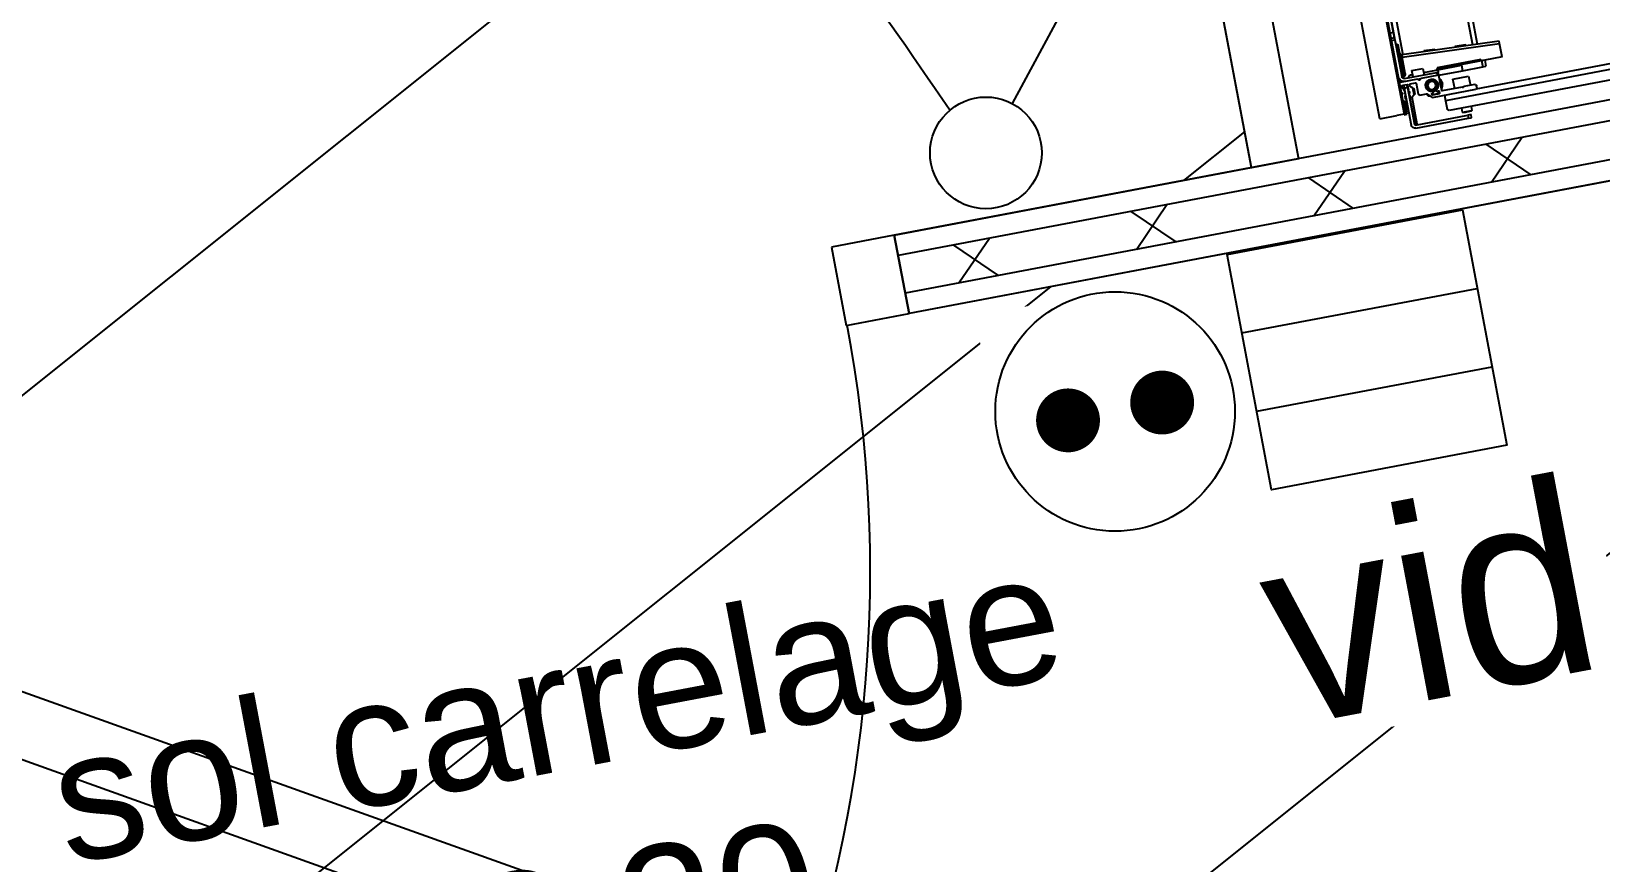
# Model space of a CAD drawing. Header units: centimetres. Extents: x 197412 to 267601, y -375791 to -305433.
# Drawn here: x 216468 to 217451, y -345480 to -344960 of the extents above; entities that cross this region are included whole.
import ezdxf

# ---------------------------------------------------------------- set-up
doc = ezdxf.new("R2010")
doc.units = ezdxf.units.CM
doc.layers.add('3-BAT C-Niveau 0', color=250, linetype='Continuous')
doc.layers.add('prlm-MOD', color=64, linetype='Continuous')
for name, color, linetype, lineweight in [('FAUX PLAFOND', 9, 'Continuous', 25), ('prlm-ELEC-CFA', 1, 'Continuous', 25), ('prlm-ELEC-CFO', 1, 'Continuous', 25)]:
    doc.layers.add(name, color=color, linetype=linetype, lineweight=lineweight)
doc.styles.add('Helvetica', font='arial.ttf')
doc.styles.add('prlm-elec-cfa', font='comic.ttf', dxfattribs={"height": 12})

# ---------------------------------------------------------------- blocks, each defined once
blk = doc.blocks.new('xi.SA')
at = {"layer": 'prlm-ELEC-CFO', "color": 0}
blk.add_lwpolyline([(0.2, -1.278), (5.5, 5.28)], dxfattribs=at)
blk.add_circle((-2, -4), 3.5, dxfattribs=at)
blk = doc.blocks.new('xi.PC')
at = {"color": 0, "lineweight": 5}
blk.add_wipeout([(-7.5, -7.5), (7.5, -7.5), (7.5, 7.5), (-7.5, 7.5)], dxfattribs=at).dxf.layer = 'prlm-ELEC-CFO'
at = {"layer": 'prlm-ELEC-CFO', "color": 0, "linetype": 'ByBlock', "lineweight": 5, "const_width": 2}
for points in [[(-4, 0, 1), (-2, 0, 1)], [(2, 0, 1), (4, 0, 1)]]:
    blk.add_lwpolyline(points, format="xyb", close=True, dxfattribs=at)
at = {"layer": 'prlm-ELEC-CFO', "color": 0, "linetype": 'ByBlock', "lineweight": -2}
blk.add_circle((0, 0), 7.5, dxfattribs=at)
blk = doc.blocks.new('MTI900_Alu_390')
at = {"layer": 'prlm-MOD', "color": 1, "linetype": 'Continuous'}
for p, q in [((-4.405, -0.415), (-4.405, -3.465)), ((-4.34, -0.405), (-4.34, -3.475)), ((-4.305, -0.6), (-4.305, -3.277)), ((-4.1351, -3.077), (-4.136, -3.497)), ((-4.1351, -3.077), (-4.05, -3.077)), ((-4.0221, -3.692), (-4.05, -3.077)), ((-4.05, -3.077), (-4.035, -3.077)), ((-4.035, -3.077), (-4.0071, -3.6913)), ((-4.175, -3.207), (-4.175, -3.187)), ((-4.1353, -3.187), (-4.175, -3.187)), ((-4.175, -3.337), (-4.175, -3.207)), ((-4.125, -3.207), (-4.175, -3.207)), ((-4.125, -3.487), (-4.125, -3.207)), ((-0.2775, -3.215), (-4.0287, -3.215)), ((-4.475, -3.355), (-4.475, -3.335)), ((-4.475, -3.335), (-4.455, -3.335)), ((-4.455, -3.335), (-4.455, -3.355)), ((-4.43, -3.325), (-4.435, -3.33)), ((-4.435, -3.33), (-4.435, -3.38)), ((-4.43, -3.385), (-4.43, -3.325)), ((-4.405, -3.325), (-4.43, -3.325)), ((-4.305, -3.5528), (-4.305, -3.277)), ((-4.295, -3.267), (-4.285, -3.267)), ((-4.275, -3.277), (-4.275, -3.3458)), ((-4.215, -3.305), (-4.275, -3.305)), ((-4.215, -3.405), (-4.215, -3.305)), ((-4.175, -3.487), (-4.175, -3.337)), ((-4.14, -3.337), (-4.175, -3.337)), ((-4.14, -3.487), (-4.14, -3.337)), ((-0.2775, -3.245), (-4.0274, -3.245)), ((-4.0205, -3.2854), (-4.0255, -3.2857)), ((-4.0205, -3.2854), (-4.0173, -3.3556)), ((-4.475, -3.69), (-4.475, -3.355)), ((-4.455, -3.355), (-4.475, -3.355)), ((-4.455, -3.69), (-4.455, -3.355)), ((-4.435, -3.38), (-4.43, -3.385)), ((-4.43, -3.385), (-4.405, -3.385)), ((-4.2759, -3.3479), (-4.2779, -3.3499)), ((-4.2779, -3.3541), (-4.2759, -3.3561)), ((-4.275, -3.3582), (-4.275, -3.3458)), ((-4.275, -3.3582), (-4.275, -3.484)), ((-4.275, -3.405), (-4.215, -3.405)), ((-4.0223, -3.3558), (-4.0173, -3.3556)), ((-4.405, -3.465), (-4.395, -3.475)), ((-4.34, -3.475), (-4.395, -3.475)), ((-4.305, -3.475), (-4.34, -3.475)), ((-4.29, -3.5066), (-4.2854, -3.504)), ((-4.29, -3.507), (-4.29, -3.549)), ((-4.274, -3.504), (-4.287, -3.504)), ((-4.272, -3.487), (-4.178, -3.487)), ((-4.271, -3.518), (-4.271, -3.507)), ((-4.2657, -3.521), (-4.268, -3.521)), ((-4.24, -3.4778), (-4.23, -3.472)), ((-4.23, -3.472), (-4.22, -3.4778)), ((-4.195, -3.5614), (-4.195, -3.5226)), ((-4.175, -3.49), (-4.175, -3.487)), ((-4.175, -3.487), (-4.155, -3.487)), ((-4.175, -3.49), (-4.175, -3.6008)), ((-4.155, -3.497), (-4.175, -3.497)), ((-4.14, -3.487), (-4.155, -3.487)), ((-4.155, -3.487), (-4.155, -3.497)), ((-4.155, -3.702), (-4.155, -3.497)), ((-4.125, -3.487), (-4.14, -3.487)), ((-4.14, -3.577), (-4.14, -3.487)), ((-4.136, -3.497), (-4.14, -3.4972)), ((-4.0116, -3.4816), (-4.0166, -3.4819)), ((-4.0116, -3.4816), (-4.0084, -3.5518)), ((-4.2769, -3.5821), (-4.3041, -3.5549)), ((-4.2906, -3.577), (-4.2906, -3.5684)), ((-4.2806, -3.5828), (-4.2906, -3.577)), ((-4.287, -3.552), (-4.282, -3.552)), ((-4.279, -3.549), (-4.279, -3.545)), ((-4.276, -3.542), (-4.2729, -3.542)), ((-4.276, -3.627), (-4.276, -3.5842)), ((-4.1759, -3.6029), (-4.1829, -3.6099)), ((-4.1829, -3.6141), (-4.1759, -3.6211)), ((-4.175, -3.6232), (-4.175, -3.6008)), ((-4.175, -3.6232), (-4.175, -3.734)), ((-4.115, -3.577), (-4.155, -3.577)), ((-4.115, -3.647), (-4.115, -3.577)), ((-4.0134, -3.552), (-4.0084, -3.5518)), ((-4.455, -3.682), (-4.455, -3.68)), ((-4.452, -3.677), (-4.2791, -3.677)), ((-4.215, -3.695), (-4.45, -3.695)), ((-4.215, -3.715), (-4.45, -3.715)), ((-4.2855, -3.692), (-4.445, -3.692)), ((-4.378, -3.747), (-4.378, -3.727)), ((-4.378, -3.727), (-4.298, -3.727)), ((-4.345, -3.724), (-4.345, -3.718)), ((-4.342, -3.715), (-4.2885, -3.715)), ((-4.298, -3.727), (-4.342, -3.727)), ((-4.298, -3.727), (-4.298, -3.737)), ((-4.295, -3.734), (-4.295, -3.73)), ((-4.2653, -3.69), (-4.2827, -3.69)), ((-4.2826, -3.72), (-4.2654, -3.72)), ((-4.2766, -3.6757), (-4.2679, -3.6633)), ((-4.2651, -3.7161), (-4.269, -3.72)), ((-4.198, -3.637), (-4.266, -3.637)), ((-4.2654, -3.662), (-4.2246, -3.662)), ((-4.2618, -3.7161), (-4.2651, -3.7161)), ((-4.263, -3.657), (-4.265, -3.659)), ((-4.225, -3.659), (-4.265, -3.659)), ((-4.265, -3.659), (-4.265, -3.662)), ((-4.265, -3.69), (-4.265, -3.695)), ((-4.227, -3.657), (-4.263, -3.657)), ((-4.2521, -3.692), (-4.2625, -3.692)), ((-4.2607, -3.657), (-4.2607, -3.662)), ((-4.2607, -3.69), (-4.2607, -3.695)), ((-4.2595, -3.715), (-4.231, -3.715)), ((-4.2471, -3.6871), (-4.2521, -3.692)), ((-4.2471, -3.7321), (-4.2521, -3.737)), ((-4.2414, -3.7335), (-4.2486, -3.7335)), ((-4.2379, -3.692), (-4.2429, -3.6871)), ((-4.2379, -3.737), (-4.2429, -3.7321)), ((-4.228, -3.692), (-4.2379, -3.692)), ((-4.2293, -3.657), (-4.2293, -3.662)), ((-4.2293, -3.69), (-4.2293, -3.695)), ((-4.2249, -3.7161), (-4.2287, -3.7161)), ((-4.225, -3.659), (-4.227, -3.657)), ((-4.2252, -3.69), (-4.198, -3.69)), ((-4.2251, -3.72), (-4.215, -3.72)), ((-4.225, -3.662), (-4.225, -3.659)), ((-4.225, -3.695), (-4.225, -3.69)), ((-4.221, -3.72), (-4.2249, -3.7161)), ((-4.2221, -3.6633), (-4.2134, -3.6757)), ((-4.215, -3.715), (-4.215, -3.695)), ((-4.215, -3.695), (-4.195, -3.695)), ((-4.195, -3.715), (-4.215, -3.715)), ((-4.215, -3.72), (-4.215, -3.722)), ((-4.212, -3.725), (-4.198, -3.725)), ((-4.2109, -3.677), (-4.198, -3.677)), ((-4.195, -3.674), (-4.195, -3.64)), ((-4.195, -3.722), (-4.195, -3.693)), ((-4.175, -3.737), (-4.175, -3.734)), ((-4.165, -3.737), (-4.165, -3.7265)), ((-4.155, -3.647), (-4.115, -3.647)), ((-4.14, -3.6567), (-4.14, -3.647)), ((-3.9067, -3.717), (-4.14, -3.717)), ((-4.135, -3.717), (-4.135, -3.712)), ((-4.105, -3.712), (-4.135, -3.712)), ((-4.125, -3.692), (-4.0221, -3.692)), ((-4.125, -3.702), (-4.125, -3.692)), ((-4.125, -3.702), (-4.105, -3.702)), ((-4.105, -3.702), (-3.965, -3.702)), ((-4.105, -3.702), (-4.105, -3.712)), ((-4.105, -3.712), (-4.105, -3.717)), ((-3.965, -3.712), (-4.105, -3.712)), ((-4.0071, -3.6913), (-4.0221, -3.692)), ((-4.022, -3.6925), (-4.0221, -3.692)), ((-3.7066, -3.685), (-4.0074, -3.685)), ((-4.0071, -3.6913), (-4.007, -3.6925)), ((-3.965, -3.702), (-3.945, -3.702)), ((-3.965, -3.702), (-3.965, -3.712)), ((-3.965, -3.717), (-3.965, -3.712)), ((-3.935, -3.712), (-3.965, -3.712)), ((-3.935, -3.712), (-3.935, -3.717)), ((-3.935, -3.715), (-3.7126, -3.715)), ((-3.9067, -3.737), (-3.9067, -3.717)), ((-3.9067, -3.717), (-3.8932, -3.717)), ((-3.8932, -3.717), (-3.86, -3.717)), ((-3.8932, -3.717), (-3.8932, -3.737)), ((-3.86, -3.717), (-3.45, -3.717)), ((-3.86, -3.717), (-3.86, -3.737)), ((-4.375, -3.747), (-4.378, -3.747)), ((-4.375, -3.737), (4.375, -3.737)), ((-4.375, -3.747), (-4.375, -3.737)), ((4.375, -3.747), (-4.375, -3.747)), ((-4.375, -3.747), (-4.375, -3.792)), ((-4.375, -3.902), (-4.375, -3.792)), ((-4.375, -3.902), (4.375, -3.902))]:
    blk.add_line(p, q, dxfattribs=at)
for radius in [0.035, 0.03, 0.025]:
    blk.add_circle((-4.23, -3.542), radius, dxfattribs=at)
for centre, radius, start, end in [((-4.295, -3.277), 0.01, 90, 180), ((-4.285, -3.277), 0.01, 0, 90), ((-4.2758, -3.352), 0.003, 135, 225), ((-4.278, -3.3458), 0.003, 315, 0), ((-4.278, -3.3582), 0.003, 0, 45), ((-4.287, -3.507), 0.003, 90, 180), ((-4.23, -3.542), 0.06, 140.70352, 188.509), ((-4.23, -3.542), 0.065, 144.22418, 157.38014), ((-4.272, -3.484), 0.003, 180, 270), ((-4.274, -3.507), 0.003, 0, 90), ((-4.268, -3.518), 0.003, 180, 270), ((-4.23, -3.542), 0.04, 146.07277, 184.00063), ((-4.23, -3.542), 0.04, 184.00063, 146.07277), ((-4.2657, -3.518), 0.003, 270, 326.07277), ((-4.23, -3.542), 0.065, 57.79577, 122.20423), ((-4.23, -3.542), 0.06, 66.44354, 113.55646), ((-4.178, -3.49), 0.003, 0, 90), ((-4.302, -3.5528), 0.003, 180, 225), ((-4.287, -3.549), 0.003, 180, 270), ((-4.23, -3.542), 0.065, 206.16198, 224.95254), ((-4.282, -3.549), 0.003, 270, 0), ((-4.276, -3.545), 0.003, 90, 180), ((-4.279, -3.5842), 0.003, 0, 45), ((-4.266, -3.627), 0.01, 180, 270), ((-4.2729, -3.545), 0.003, 4.00063, 90), ((-4.1808, -3.612), 0.003, 135, 225), ((-4.178, -3.6008), 0.003, 315, 0), ((-4.178, -3.6232), 0.003, 0, 45), ((-4.45, -3.69), 0.025, 180, 270), ((-4.452, -3.68), 0.003, 90, 180), ((-4.445, -3.682), 0.01, 180, 270), ((-4.45, -3.69), 0.005, 180, 270), ((-4.342, -3.718), 0.003, 90, 180), ((-4.342, -3.724), 0.003, 180, 270), ((-4.298, -3.73), 0.003, 0, 90), ((-4.292, -3.734), 0.003, 180, 270), ((-4.2885, -3.718), 0.003, 9.59407, 90), ((-4.2827, -3.693), 0.003, 90, 160.52878), ((-4.2826, -3.717), 0.003, 189.59407, 270), ((-4.2791, -3.674), 0.003, 270, 325.00798), ((-4.2654, -3.665), 0.003, 90, 145.00798), ((-4.2654, -3.717), 0.003, 270, 350.40593), ((-4.2653, -3.693), 0.003, 19.47122, 90), ((-4.275, -3.715), 0.01, 353.93882, 0), ((-4.2595, -3.718), 0.003, 90, 170.40593), ((-4.245, -3.6892), 0.003, 45, 135), ((-4.245, -3.7342), 0.003, 45, 135), ((-4.231, -3.718), 0.003, 9.59407, 90), ((-4.2252, -3.693), 0.003, 90, 160.52878), ((-4.2251, -3.717), 0.003, 189.59407, 270), ((-4.215, -3.715), 0.01, 180, 186.06118), ((-4.2246, -3.665), 0.003, 34.99202, 90), ((-4.212, -3.722), 0.003, 180, 270), ((-4.2109, -3.674), 0.003, 214.99202, 270), ((-4.198, -3.64), 0.003, 0, 90), ((-4.198, -3.674), 0.003, 270, 0), ((-4.198, -3.693), 0.003, 0, 90), ((-4.198, -3.722), 0.003, 270, 0), ((-4.178, -3.734), 0.003, 270, 0), ((-4.14, -3.702), 0.035, 180, 270), ((-4.1151, -3.7104), 0.05, 129.88406, 142.91394), ((-4.14, -3.702), 0.015, 180, 270), ((-4.16, -3.6567), 0.02, 309.88406, 0), ((-4.125, -3.712), 0.02, 90, 192.41205), ((-4.125, -3.712), 0.01, 90, 180), ((-3.997, -3.692), 0.01, 182.60256, 270), ((-3.945, -3.712), 0.01, 0, 90)]:
    blk.add_arc(centre, radius, start, end, dxfattribs=at)
for centre, major_axis, ratio, start_param, end_param in [((-4.022, -3.6931), (0.015, 0.0007), 0.045361, 0, 1.568734), ((-3.997, -3.692), (0.025, 0), 0.4, 3.187016, 4.712389)]:
    blk.add_ellipse(centre, major_axis=major_axis, ratio=ratio, start_param=start_param, end_param=end_param, dxfattribs=at)
blk = doc.blocks.new('xi.VID')
at = {"layer": 'prlm-ELEC-CFA', "color": 0, "linetype": 'ByBlock', "lineweight": -2, "flags": 128}
blk.add_lwpolyline([(-7.5, 7.5), (7.5, 7.5), (7.5, -7.5), (-7.5, -7.5)], close=True, dxfattribs=at)
at = {"layer": 'prlm-ELEC-CFA', "color": 0}
for points in [[(-7.5, 2.5), (7.5, 2.5)], [(-7.5, -2.5), (7.5, -2.5)]]:
    blk.add_lwpolyline(points, dxfattribs=at)

msp = doc.modelspace()

# ---------------------------------------------------------------- hatches: boundary and pattern name
at = {"linetype": 'Continuous'}
h = msp.add_hatch(dxfattribs=at)
h.set_pattern_fill('02_ISOLANT', color=256, scale=10, angle=-169.27641, style=0, pattern_type=2)
h.set_pattern_definition([(235.723595, (82441.66, 127994.64), (66.106423, -45.054865), []), (325.723595, (82441.66, 127994.64), (-45.054865, -66.106423), [])])
h.paths.add_polyline_path([(217622.33, -345008.59), (217617.87, -344985.01), (217010.92, -345099.95), (217015.39, -345123.53)])
at = {"layer": 'FAUX PLAFOND'}
h = msp.add_hatch(dxfattribs=at)
h.set_pattern_fill('BA 13', color=256, scale=10, style=0, pattern_type=2)
h.set_pattern_definition([(218.65981, (82441.66, 127994.64), (-199.24783, 287.75041), [])])
h.paths.add_polyline_path([(217064.8, -344160.52), (215642.28, -344429.91), (215809.75, -345314.19), (216114.41, -345256.5), (216123.68, -345305.59), (215819.36, -345363.3), (216185.91, -347298.7), (217853.52, -346982.89), (217729.45, -346325.61), (218368.09, -346204.66), (218134.93, -344924.72), (217017.81, -345136.33), (217008.51, -345087.18), (217232.27, -345044.86)])

# ---------------------------------------------------------------- linework, layer by layer
at = {"linetype": 'Continuous', "lineweight": 25}
for p, q in [((217615.45, -344972.23), (217008.51, -345087.18)), ((217624.75, -345021.36), (217017.81, -345136.3)), ((217008.51, -345087.18), (217017.81, -345136.3))]:
    msp.add_line(p, q, dxfattribs=at)
at = {"linetype": 'Continuous'}
for p, q in [((217617.87, -344985.01), (217010.92, -345099.95)), ((217617.87, -344985.01), (217010.92, -345099.95)), ((217622.33, -345008.59), (217015.39, -345123.53)), ((217622.33, -345008.59), (217015.39, -345123.53)), ((217624.75, -345021.36), (217017.81, -345136.3)), ((217008.51, -345087.18), (216969.2, -345094.62)), ((217017.81, -345136.31), (217008.51, -345087.18)), ((216969.2, -345094.62), (216978.51, -345143.76)), ((216978.51, -345143.76), (217017.81, -345136.31)), ((216954.67, -345549.32), (216173.1, -345269.95)), ((216159.64, -345307.62), (216941.21, -345586.98))]:
    msp.add_line(p, q, dxfattribs=at)
at = {"linetype": 'Continuous', "flags": 128}
msp.add_lwpolyline([(217094.28, -344155.01), (217261.76, -345039.34), (217232.28, -345044.92), (217064.81, -344160.59)], close=True, dxfattribs=at)
at = {"linetype": 'Continuous'}
msp.add_arc((216163, -345298.2), 830.54, 339.64047, 10.72359, dxfattribs=at)
at = {"layer": '3-BAT C-Niveau 0', "ltscale": 50.8, "flags": 128}
msp.add_lwpolyline([(217064.8, -344160.52), (215642.28, -344429.91), (215809.75, -345314.19), (216114.41, -345256.5), (216123.68, -345305.59), (215819.36, -345363.3), (216185.91, -347298.7), (217853.52, -346982.89), (217729.45, -346325.61), (218368.09, -346204.66), (218134.93, -344924.72), (217017.81, -345136.33), (217008.51, -345087.18), (217232.27, -345044.86)], close=True, dxfattribs=at)
at = {"layer": 'prlm-ELEC-CFO'}
msp.add_spline([(217043.29, -345008.96), (216879.75, -344816.56), (216541.49, -344712.22)], degree=3, dxfattribs=at)

# ---------------------------------------------------------------- block references
at = {"layer": 'prlm-ELEC-CFO', "xscale": 10, "yscale": 10, "zscale": 10, "rotation": 10.72360141139323}
msp.add_blockref('xi.SA', (217078.16, -344992.61), dxfattribs=at)
at = {"layer": 'prlm-MOD', "xscale": -99.99999999999972, "yscale": 99.99999999999974, "zscale": 99.99999999999969, "rotation": 280.7237167511636}
msp.add_blockref('MTI900_Alu_390', (217614.56, -344511.86), dxfattribs=at)

# ---------------------------------------------------------------- texts
at = {"char_height": 80, "attachment_point": 2, "rotation": 10.72359, "line_spacing_factor": 0.834288, "style": 'Helvetica'}
for s, insert in [('sol carrelage', (216789.64, -345343.46)), ('hsfp 2,20', (216726.24, -345494.77))]:
    msp.add_mtext(s, dxfattribs=dict(at, insert=insert))

# ---------------------------------------------------------------- next in the draw order: block references
at = {"layer": 'prlm-ELEC-CFO', "xscale": 10, "yscale": 10, "zscale": 10, "rotation": 10.72360141139323}
msp.add_blockref('xi.PC', (217146.85, -345197.65), dxfattribs=at)

# ---------------------------------------------------------------- next in the draw order: texts
at = {"layer": 'prlm-ELEC-CFA', "insert": (217343.55, -345318.35), "char_height": 120, "attachment_point": 5, "rotation": 10.7236, "line_spacing_factor": 0.8, "style": 'prlm-elec-cfa', "bg_fill": 3, "box_fill_scale": 1.1, "bg_fill_color": 256, "bg_fill_transparency": 0}
msp.add_mtext('vid', dxfattribs=at)

# ---------------------------------------------------------------- next in the draw order: block references
at = {"layer": 'prlm-ELEC-CFA', "xscale": 10, "yscale": 10, "zscale": 10, "rotation": 10.72360141139323}
msp.add_blockref('xi.VID', (217304.64, -345159.04), dxfattribs=at)

doc.saveas('drawing.dxf')
